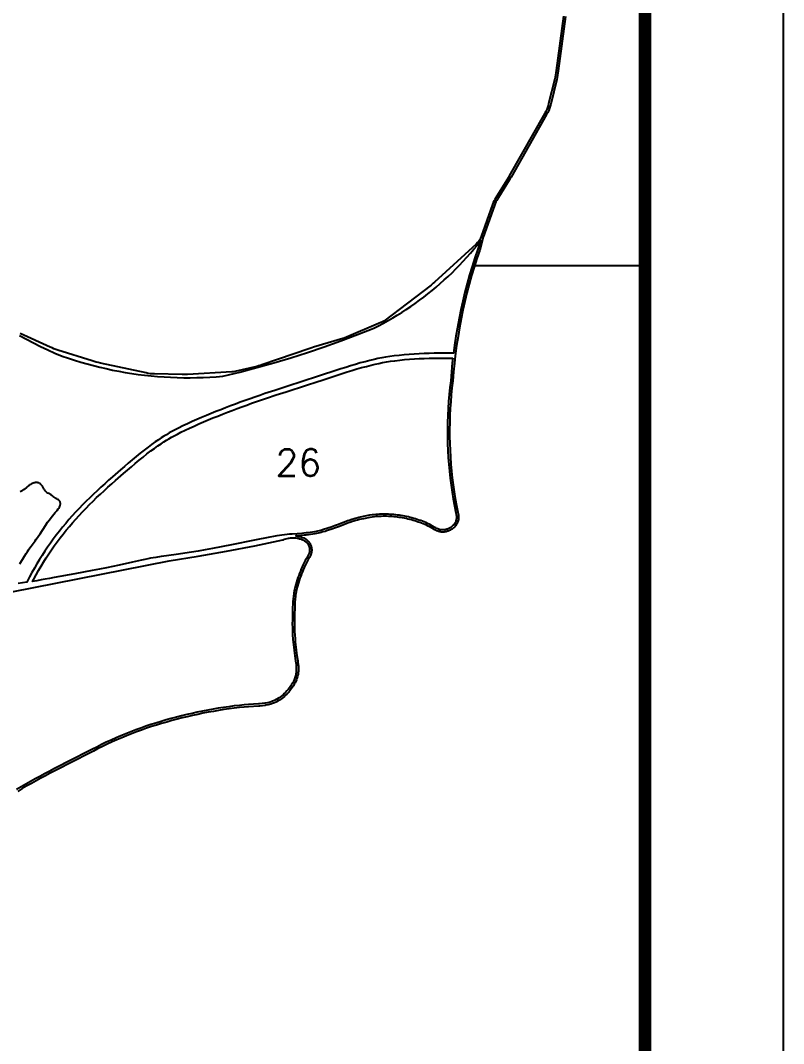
# Model space of a CAD drawing. Header units: metres. Extents: x 731594 to 734323, y 7844273 to 7848133.
# Drawn here: x 733608 to 734323, y 7845571 to 7846530 of the extents above; entities that cross this region are included whole.
import ezdxf
from ezdxf.enums import TextEntityAlignment as Align

# ---------------------------------------------------------------- set-up
doc = ezdxf.new("R2010")
doc.units = ezdxf.units.M
doc.header["$LTSCALE"] = 0.6
doc.linetypes.add('LIN0', pattern=[0])
for name, color, linetype in [('0114053007', 1, 'Continuous'), ('0114053007025', 5, 'Continuous'), ('0114053007026', 5, 'Continuous'), ('0114053007027', 5, 'Continuous'), ('0114053007028', 5, 'Continuous'), ('MALHA', 8, 'Continuous'), ('MARGEM', 5, 'Continuous'), ('TEXTO', 7, 'Continuous')]:
    doc.layers.add(name, color=color, linetype=linetype)
doc.styles.add('Simplex', font='simplex.shx')

msp = doc.modelspace()

# ---------------------------------------------------------------- linework, layer by layer
at = {"layer": '0114053007'}
msp.add_lwpolyline([(734118.39, 7846533.31), (734111.56, 7846482.23), (734111.29, 7846480.25), (734110.98, 7846478.24), (734110.6, 7846476.23), (734110.15, 7846474.25), (734104.49, 7846451.19), (734103.99, 7846449.23), (734103.38, 7846447.22), (734102.59, 7846445.23), (734101.65, 7846443.35), (734100.66, 7846441.57), (734067.35, 7846382.86), (734066.5, 7846381.4), (734065.64, 7846379.96), (734055.59, 7846363.79), (734054.64, 7846362.25), (734053.85, 7846360.91), (734053.2, 7846359.64), (734052.56, 7846358.12), (734051.9, 7846356.34), (734041.35, 7846326.48), (734037.96, 7846314.5), (734035.3, 7846306.57), (734032.78, 7846298.59), (734030.39, 7846290.57), (734028.15, 7846282.51), (734026.04, 7846274.42), (734024.07, 7846266.29), (734022.25, 7846258.12), (734020.56, 7846249.93), (734019.02, 7846241.7), (734017.62, 7846233.46), (734016.36, 7846225.19), (734015.05, 7846215.26), (734014.27, 7846208.59), (734013.44, 7846200.26), (734012.75, 7846191.87), (734011.99, 7846185.36), (734011.34, 7846178.88), (734010.8, 7846172.4), (734010.37, 7846165.91), (734010.06, 7846159.41), (734009.85, 7846152.91), (734009.76, 7846146.4), (734009.79, 7846139.89), (734009.92, 7846133.39), (734010.17, 7846126.89), (734010.53, 7846120.39), (734011, 7846113.9), (734011.58, 7846107.42), (734012.28, 7846100.95), (734013.08, 7846094.5), (734014, 7846088.06), (734015.03, 7846081.63), (734016.17, 7846075.23), (734017.41, 7846068.86), (734017.72, 7846067.55), (734017.94, 7846066.48), (734018.06, 7846065.73), (734018.13, 7846065.08), (734018.17, 7846064.42), (734018.18, 7846063.74), (734018.13, 7846062.93), (734018.01, 7846062.01), (734017.84, 7846061.2), (734017.59, 7846060.3), (734017.31, 7846059.53), (734016.94, 7846058.68), (734016.5, 7846057.86), (734016.01, 7846057.08), (734015.48, 7846056.33), (734014.9, 7846055.61), (734014.28, 7846054.94), (734013.54, 7846054.23), (734012.84, 7846053.64), (734012.11, 7846053.1), (734011.35, 7846052.59), (734010.46, 7846052.09), (734009.75, 7846051.74), (734009.15, 7846051.47), (734008.54, 7846051.23), (734007.92, 7846051.02), (734007.17, 7846050.8), (734006.53, 7846050.64), (734005.88, 7846050.51), (734005.23, 7846050.41), (734004.57, 7846050.34), (734003.91, 7846050.29), (734003.24, 7846050.28), (734002.58, 7846050.3), (734001.91, 7846050.35), (734001.25, 7846050.44), (734000.6, 7846050.56), (734000.06, 7846050.69), (733999.31, 7846050.92), (733998.57, 7846051.18), (733997.76, 7846051.53), (733996.87, 7846051.96), (733995.92, 7846052.46), (733994.41, 7846053.3), (733990.38, 7846055.59), (733989.69, 7846055.92), (733988.17, 7846056.62), (733986.63, 7846057.29), (733985.08, 7846057.94), (733983.52, 7846058.56), (733981.95, 7846059.15), (733980.37, 7846059.72), (733978.78, 7846060.25), (733977.18, 7846060.76), (733975.57, 7846061.24), (733973.95, 7846061.7), (733972.33, 7846062.12), (733970.7, 7846062.52), (733969.06, 7846062.89), (733967.41, 7846063.23), (733965.76, 7846063.54), (733964.11, 7846063.82), (733962.45, 7846064.07), (733960.79, 7846064.3), (733959.12, 7846064.5), (733957.45, 7846064.66), (733955.77, 7846064.8), (733954.1, 7846064.91), (733952.42, 7846064.99), (733950.74, 7846065.04), (733949.07, 7846065.06), (733947.39, 7846065.05), (733945.71, 7846065.01), (733944.03, 7846064.95), (733942.35, 7846064.85), (733940.68, 7846064.73), (733939.01, 7846064.57), (733937.34, 7846064.39), (733934.98, 7846064.08), (733929.17, 7846062.82), (733925.28, 7846061.92), (733923.35, 7846061.44), (733921.92, 7846061.06), (733920.02, 7846060.53), (733918.61, 7846060.11), (733916.26, 7846059.37), (733914.87, 7846058.89), (733913.48, 7846058.39), (733911.16, 7846057.52), (733905.54, 7846055.32), (733902.69, 7846054.24), (733899.33, 7846053.02), (733896.43, 7846052.03), (733894.48, 7846051.4), (733893, 7846050.95), (733891.04, 7846050.39), (733889.55, 7846049.98), (733888.06, 7846049.6), (733886.56, 7846049.24), (733885.06, 7846048.91), (733883.54, 7846048.6), (733881.52, 7846048.24), (733879.49, 7846047.93), (733877.46, 7846047.66), (733875.42, 7846047.45), (733873.39, 7846047.27), (733871.37, 7846047.11), (733865.79, 7846046.74), (733867.08, 7846046.57), (733867.97, 7846046.41), (733868.83, 7846046.22), (733869.68, 7846046), (733870.52, 7846045.76), (733871.76, 7846045.34), (733873.14, 7846044.78), (733874.07, 7846044.32), (733875.01, 7846043.76), (733875.58, 7846043.36), (733876.08, 7846042.96), (733876.57, 7846042.54), (733877.03, 7846042.09), (733877.46, 7846041.61), (733877.87, 7846041.12), (733878.26, 7846040.6), (733878.62, 7846040.06), (733878.95, 7846039.51), (733879.25, 7846038.94), (733879.52, 7846038.36), (733879.76, 7846037.76), (733879.97, 7846037.15), (733880.14, 7846036.53), (733880.28, 7846035.9), (733880.4, 7846035.27), (733880.47, 7846034.64), (733880.52, 7846033.79), (733880.52, 7846033.12), (733880.49, 7846032.48), (733880.42, 7846031.84), (733880.32, 7846031.21), (733880.19, 7846030.58), (733880.02, 7846029.95), (733879.82, 7846029.34), (733879.6, 7846028.77), (733879.4, 7846028.35), (733878.36, 7846026.52), (733877.36, 7846024.71), (733876.32, 7846022.74), (733875.36, 7846020.82), (733874.46, 7846018.96), (733873.56, 7846017.01), (733872.66, 7846014.98), (733871.83, 7846013), (733871.06, 7846011.08), (733870.29, 7846009.07), (733869.54, 7846006.98), (733868.85, 7846004.95), (733868.18, 7846002.87), (733867.05, 7845998.61), (733866.67, 7845997.11), (733866.13, 7845994.73), (733866.05, 7845994.34), (733865.49, 7845991.16), (733865.32, 7845990.04), (733865.04, 7845987.54), (733864.84, 7845984.7), (733864.78, 7845983.65), (733864.61, 7845978.7), (733864.49, 7845973.76), (733864.4, 7845968.8), (733864.38, 7845963.83), (733864.41, 7845961.37), (733864.55, 7845956.83), (733864.67, 7845954.37), (733864.97, 7845949.92), (733865.18, 7845947.46), (733865.69, 7845942.6), (733866.06, 7845939.58), (733866.74, 7845934.67), (733867.48, 7845929.78), (733867.68, 7845928.26), (733867.86, 7845926.74), (733867.96, 7845925.7), (733868.04, 7845924.67), (733868.1, 7845923.61), (733868.13, 7845922.04), (733868.1, 7845920.47), (733868.07, 7845919.89), (733867.92, 7845918.31), (733867.77, 7845917.23), (733867.57, 7845916.16), (733867.32, 7845915.1), (733867.03, 7845914.05), (733866.69, 7845913.02), (733866.32, 7845912.01), (733865.9, 7845911.01), (733865.24, 7845909.6), (733864.99, 7845909.09), (733864.23, 7845907.71), (733863.42, 7845906.35), (733862.56, 7845905.04), (733861.34, 7845903.34), (733860.06, 7845901.7), (733859.05, 7845900.51), (733858.69, 7845900.1), (733857.26, 7845898.58), (733856.14, 7845897.48), (733854.98, 7845896.42), (733853.78, 7845895.4), (733852.54, 7845894.42), (733851.26, 7845893.5), (733850.36, 7845892.91), (733849.01, 7845892.09), (733847.63, 7845891.33), (733847.13, 7845891.07), (733845.68, 7845890.4), (733844.69, 7845889.99), (733843.69, 7845889.62), (733842.18, 7845889.12), (733841.14, 7845888.83), (733839.6, 7845888.46), (733837.58, 7845888.06), (733837.03, 7845887.97), (733834.48, 7845887.62), (733831.93, 7845887.37), (733830.9, 7845887.29), (733821.34, 7845886.71), (733817.39, 7845886.4), (733813.02, 7845885.98), (733808.01, 7845885.41), (733803.09, 7845884.75), (733798.24, 7845884.03), (733793.32, 7845883.23), (733788.42, 7845882.38), (733783.52, 7845881.47), (733778.63, 7845880.52), (733773.76, 7845879.51), (733768.89, 7845878.46), (733763.99, 7845877.34), (733759.15, 7845876.17), (733754.33, 7845874.95), (733749.51, 7845873.68), (733744.72, 7845872.35), (733739.94, 7845870.96), (733735.18, 7845869.52), (733730.49, 7845868.03), (733725.77, 7845866.47), (733721.02, 7845864.82), (733716.34, 7845863.12), (733711.75, 7845861.39), (733707.13, 7845859.56), (733702.54, 7845857.66), (733697.97, 7845855.7), (733693.44, 7845853.66), (733688.93, 7845851.55), (733684.45, 7845849.38), (733679.98, 7845847.16), (733676.1, 7845845.2), (733671.07, 7845842.61), (733657.76, 7845835.72), (733639.95, 7845826.6), (733635.51, 7845824.31), (733631.08, 7845822), (733626.67, 7845819.67), (733622.28, 7845817.3), (733617.96, 7845814.92), (733613.63, 7845812.47), (733609.33, 7845809.98), (733605.08, 7845807.42)], dxfattribs=at)
at = {"layer": '0114053007025'}
msp.add_lwpolyline([(733577.02, 7845990.06), (733747.13, 7846023.43), (733774.01, 7846027.68), (733800.69, 7846032.35), (733827.21, 7846037.45), (733853.36, 7846042.92), (733854.12, 7846043.15), (733855.19, 7846043.56), (733856.33, 7846043.93), (733857.51, 7846044.24), (733858.71, 7846044.5), (733859.51, 7846044.64), (733860.71, 7846044.78), (733861.54, 7846044.85), (733862.35, 7846044.89), (733863.16, 7846044.9), (733863.97, 7846044.88), (733864.77, 7846044.83), (733865.56, 7846044.76), (733866.77, 7846044.59), (733867.58, 7846044.44), (733868.37, 7846044.27), (733869.16, 7846044.07), (733869.92, 7846043.85), (733871.07, 7846043.46), (733872.33, 7846042.96), (733873.11, 7846042.57), (733873.92, 7846042.08), (733874.38, 7846041.75), (733874.8, 7846041.43), (733875.21, 7846041.07), (733875.59, 7846040.69), (733875.96, 7846040.29), (733876.3, 7846039.88), (733876.63, 7846039.45), (733876.93, 7846039), (733877.2, 7846038.53), (733877.45, 7846038.06), (733877.68, 7846037.57), (733877.88, 7846037.06), (733878.06, 7846036.55), (733878.2, 7846036.03), (733878.32, 7846035.51), (733878.42, 7846034.97), (733878.48, 7846034.46), (733878.52, 7846033.73), (733878.52, 7846033.17), (733878.49, 7846032.64), (733878.44, 7846032.1), (733878.35, 7846031.57), (733878.24, 7846031.04), (733878.1, 7846030.52), (733877.94, 7846030.01), (733877.77, 7846029.56), (733877.63, 7846029.28), (733876.61, 7846027.5), (733875.6, 7846025.66), (733874.55, 7846023.66), (733873.56, 7846021.71), (733872.65, 7846019.82), (733871.73, 7846017.84), (733870.82, 7846015.77), (733869.98, 7846013.76), (733869.2, 7846011.81), (733868.42, 7846009.77), (733867.65, 7846007.64), (733866.95, 7846005.58), (733866.26, 7846003.43), (733865.11, 7845999.11), (733864.73, 7845997.58), (733864.17, 7845995.14), (733863.85, 7845993.51), (733863.87, 7845993.5), (733863.85, 7845993.5), (733863.7, 7845992.68), (733863.34, 7845990.3), (733863.05, 7845987.72), (733862.84, 7845984.83), (733862.78, 7845983.74), (733862.61, 7845978.76), (733862.49, 7845973.8), (733862.4, 7845968.82), (733862.38, 7845963.82), (733862.41, 7845961.33), (733862.55, 7845956.75), (733862.68, 7845954.25), (733862.98, 7845949.76), (733863.19, 7845947.27), (733863.7, 7845942.38), (733864.07, 7845939.32), (733864.76, 7845934.39), (733865.5, 7845929.5), (733865.7, 7845928.02), (733865.87, 7845926.53), (733865.97, 7845925.53), (733866.04, 7845924.54), (733866.1, 7845923.53), (733866.13, 7845922.04), (733866.1, 7845920.55), (733866.07, 7845920.03), (733865.94, 7845918.54), (733865.8, 7845917.56), (733865.61, 7845916.57), (733865.38, 7845915.6), (733865.11, 7845914.64), (733864.8, 7845913.68), (733864.45, 7845912.74), (733864.07, 7845911.82), (733863.44, 7845910.47), (733863.22, 7845910.02), (733862.5, 7845908.7), (733861.72, 7845907.41), (733860.91, 7845906.17), (733859.74, 7845904.54), (733858.51, 7845902.96), (733857.54, 7845901.82), (733857.21, 7845901.45), (733855.83, 7845899.98), (733854.77, 7845898.93), (733853.66, 7845897.92), (733852.52, 7845896.95), (733851.34, 7845896.02), (733850.12, 7845895.15), (733849.29, 7845894.6), (733848.01, 7845893.82), (733846.7, 7845893.1), (733846.25, 7845892.87), (733844.88, 7845892.23), (733843.96, 7845891.85), (733843.04, 7845891.5), (733841.6, 7845891.04), (733840.64, 7845890.77), (733839.18, 7845890.41), (733837.22, 7845890.03), (733836.73, 7845889.95), (733834.25, 7845889.61), (733831.76, 7845889.36), (733830.76, 7845889.29), (733821.2, 7845888.71), (733817.21, 7845888.39), (733812.81, 7845887.97), (733807.76, 7845887.39), (733802.81, 7845886.73), (733797.93, 7845886.01), (733792.99, 7845885.2), (733788.06, 7845884.35), (733783.15, 7845883.44), (733778.24, 7845882.48), (733773.34, 7845881.47), (733768.46, 7845880.41), (733763.54, 7845879.28), (733758.67, 7845878.11), (733753.82, 7845876.89), (733748.99, 7845875.61), (733744.17, 7845874.27), (733739.37, 7845872.88), (733734.58, 7845871.43), (733729.87, 7845869.93), (733725.13, 7845868.36), (733720.35, 7845866.7), (733715.65, 7845865), (733711.03, 7845863.25), (733706.38, 7845861.41), (733701.76, 7845859.51), (733697.17, 7845857.53), (733692.61, 7845855.48), (733688.07, 7845853.36), (733683.57, 7845851.18), (733679.09, 7845848.95), (733675.19, 7845846.98), (733670.16, 7845844.39), (733656.85, 7845837.5), (733639.03, 7845828.38), (733634.59, 7845826.09), (733630.15, 7845823.77), (733625.73, 7845821.43), (733621.32, 7845819.06), (733616.98, 7845816.67), (733612.63, 7845814.21), (733608.32, 7845811.7), (733604.03, 7845809.13)], dxfattribs=at)
at = {"layer": '0114053007026'}
msp.add_lwpolyline([(734012.81, 7846213.27), (734012.28, 7846208.8), (734011.45, 7846200.44), (734010.76, 7846192.07), (734010, 7846185.57), (734009.34, 7846179.07), (734008.8, 7846172.55), (734008.37, 7846166.02), (734008.06, 7846159.49), (734007.85, 7846152.95), (734007.76, 7846146.41), (734007.79, 7846139.87), (734007.92, 7846133.33), (734008.17, 7846126.8), (734008.53, 7846120.26), (734009, 7846113.74), (734009.59, 7846107.23), (734010.29, 7846100.72), (734011.1, 7846094.23), (734012.02, 7846087.76), (734013.06, 7846081.3), (734014.2, 7846074.86), (734015.46, 7846068.44), (734015.77, 7846067.12), (734015.97, 7846066.13), (734016.07, 7846065.46), (734016.13, 7846064.91), (734016.17, 7846064.35), (734016.17, 7846063.79), (734016.14, 7846063.12), (734016.04, 7846062.34), (734015.9, 7846061.68), (734015.68, 7846060.92), (734015.45, 7846060.28), (734015.13, 7846059.56), (734014.76, 7846058.86), (734014.35, 7846058.18), (734013.89, 7846057.54), (734013.39, 7846056.92), (734012.85, 7846056.34), (734012.2, 7846055.71), (734011.59, 7846055.21), (734010.96, 7846054.73), (734010.3, 7846054.3), (734009.51, 7846053.85), (734008.9, 7846053.55), (734008.38, 7846053.32), (734007.85, 7846053.11), (734007.31, 7846052.92), (734006.65, 7846052.73), (734006.09, 7846052.59), (734005.53, 7846052.48), (734004.96, 7846052.39), (734004.39, 7846052.33), (734003.82, 7846052.29), (734003.25, 7846052.28), (734002.69, 7846052.3), (734002.12, 7846052.34), (734001.56, 7846052.42), (734001.01, 7846052.52), (734000.58, 7846052.62), (733999.94, 7846052.81), (733999.31, 7846053.04), (733998.58, 7846053.35), (733997.77, 7846053.75), (733996.87, 7846054.22), (733995.39, 7846055.04), (733991.3, 7846057.36), (733990.54, 7846057.73), (733988.98, 7846058.44), (733987.41, 7846059.13), (733985.83, 7846059.79), (733984.24, 7846060.42), (733982.64, 7846061.03), (733981.02, 7846061.6), (733979.4, 7846062.15), (733977.77, 7846062.67), (733976.12, 7846063.16), (733974.47, 7846063.63), (733972.82, 7846064.06), (733971.15, 7846064.47), (733969.48, 7846064.84), (733967.8, 7846065.19), (733966.12, 7846065.51), (733964.43, 7846065.8), (733962.73, 7846066.05), (733961.04, 7846066.28), (733959.33, 7846066.48), (733957.63, 7846066.65), (733955.92, 7846066.79), (733954.21, 7846066.91), (733952.5, 7846066.99), (733950.79, 7846067.04), (733949.07, 7846067.06), (733947.36, 7846067.05), (733945.65, 7846067.01), (733943.93, 7846066.94), (733942.22, 7846066.85), (733940.51, 7846066.72), (733938.81, 7846066.56), (733937.1, 7846066.38), (733934.64, 7846066.05), (733928.73, 7846064.77), (733924.81, 7846063.86), (733922.86, 7846063.37), (733921.4, 7846062.99), (733919.47, 7846062.45), (733918.02, 7846062.03), (733915.63, 7846061.27), (733914.21, 7846060.78), (733912.79, 7846060.27), (733910.44, 7846059.39), (733904.82, 7846057.19), (733901.99, 7846056.11), (733898.67, 7846054.91), (733895.8, 7846053.93), (733893.88, 7846053.31), (733892.43, 7846052.87), (733890.5, 7846052.31), (733889.04, 7846051.91), (733887.58, 7846051.54), (733886.11, 7846051.19), (733884.64, 7846050.87), (733883.17, 7846050.57), (733881.19, 7846050.21), (733879.21, 7846049.91), (733877.22, 7846049.65), (733875.23, 7846049.44), (733873.23, 7846049.26), (733871.22, 7846049.1), (733862.18, 7846048.49), (733859.68, 7846048.27), (733857.68, 7846048.07), (733855.18, 7846047.77), (733852.69, 7846047.42), (733850.21, 7846047.04), (733847.73, 7846046.62), (733844.76, 7846046.09), (733841.31, 7846045.43), (733827, 7846042.59), (733805.29, 7846038.39), (733787.54, 7846034.92), (733780.62, 7846033.6), (733774.2, 7846032.43), (733767.76, 7846031.33), (733761.8, 7846030.39), (733755.83, 7846029.53), (733744.37, 7846028.01), (733739.39, 7846027.31), (733734.42, 7846026.56), (733731.95, 7846026.14), (733729.48, 7846025.7), (733727.01, 7846025.23), (733724.05, 7846024.65), (733721.1, 7846024.03), (733718.16, 7846023.39), (733712.76, 7846022.18), (733700.02, 7846019.24), (733694.13, 7846017.93), (733688.23, 7846016.71), (733681.82, 7846015.46), (733674.9, 7846014.18), (733658.58, 7846011.23), (733639.3, 7846007.62), (733634.85, 7846006.81), (733630.9, 7846006.1), (733626.94, 7846005.42), (733622.99, 7846004.77), (733619.08, 7846004.15), (733620.16, 7846006.21), (733622.37, 7846010.31), (733624.62, 7846014.35), (733626.91, 7846018.31), (733629.26, 7846022.21), (733631.67, 7846026.06), (733634.16, 7846029.88), (733636.71, 7846033.65), (733639.34, 7846037.39), (733642.04, 7846041.09), (733644.8, 7846044.76), (733647.63, 7846048.39), (733650.52, 7846051.98), (733653.47, 7846055.53), (733656.48, 7846059.04), (733659.54, 7846062.51), (733662.66, 7846065.94), (733665.83, 7846069.34), (733669.06, 7846072.69), (733672.33, 7846076.01), (733675.66, 7846079.29), (733679.04, 7846082.54), (733682.49, 7846085.79), (733686.01, 7846089.02), (733689.58, 7846092.26), (733693.2, 7846095.5), (733696.85, 7846098.74), (733704.26, 7846105.24), (733707.92, 7846108.42), (733711.59, 7846111.56), (733715.24, 7846114.64), (733718.9, 7846117.66), (733722.55, 7846120.61), (733726.2, 7846123.49), (733729.85, 7846126.28), (733733.13, 7846128.69), (733736.43, 7846131.03), (733739.36, 7846133.03), (733741.91, 7846134.71), (733744.49, 7846136.34), (733746.67, 7846137.67), (733749.3, 7846139.2), (733751.53, 7846140.45), (733754.65, 7846142.12), (733757.8, 7846143.74), (733761.89, 7846145.74), (733766.06, 7846147.7), (733770.33, 7846149.63), (733774.69, 7846151.54), (733779.1, 7846153.44), (733783.55, 7846155.31), (733788.01, 7846157.15), (733792.49, 7846158.96), (733796.98, 7846160.75), (733801.49, 7846162.5), (733806.02, 7846164.24), (733810.56, 7846165.94), (733815.12, 7846167.62), (733819.69, 7846169.28), (733824.27, 7846170.91), (733828.87, 7846172.52), (733833.48, 7846174.12), (733838.1, 7846175.69), (733847.37, 7846178.76), (733856.76, 7846181.81), (733875.8, 7846187.88), (733885.4, 7846190.97), (733890.25, 7846192.56), (733904.49, 7846197.27), (733909.13, 7846198.79), (733913.74, 7846200.26), (733918.29, 7846201.69), (733922.81, 7846203.05), (733927.29, 7846204.33), (733931.73, 7846205.54), (733936.14, 7846206.66), (733940.08, 7846207.59), (733943.54, 7846208.33), (733947.02, 7846209.01), (733950.5, 7846209.63), (733954.49, 7846210.27), (733958.49, 7846210.83), (733963, 7846211.37), (733967.53, 7846211.84), (733972.11, 7846212.23), (733976.72, 7846212.56), (733981.36, 7846212.82), (733986.04, 7846213.02), (733990.75, 7846213.16), (733995.49, 7846213.25), (734000.27, 7846213.3), (734005.1, 7846213.31), (734012.81, 7846213.27)], close=True, dxfattribs=at)
at = {"layer": '0114053007027'}
for points in [[(733606.67, 7846234.37), (733613.21, 7846230.87), (733619.8, 7846227.49), (733626.45, 7846224.22), (733633.16, 7846221.06), (733639.92, 7846218.02), (733646.73, 7846215.1), (733652.52, 7846213.13), (733658.34, 7846211.25), (733664.18, 7846209.48), (733670.06, 7846207.8), (733675.97, 7846206.23), (733681.9, 7846204.76), (733687.85, 7846203.38), (733693.83, 7846202.11), (733699.83, 7846200.94), (733705.84, 7846199.88), (733711.88, 7846198.91), (733717.93, 7846198.05), (733723.99, 7846197.29), (733730.07, 7846196.63), (733736.15, 7846196.08), (733742.25, 7846195.63), (733748.35, 7846195.29), (733754.46, 7846195.05), (733760.57, 7846194.91), (733766.68, 7846194.87), (733772.79, 7846194.94), (733778.9, 7846195.12), (733785, 7846195.4), (733791.1, 7846195.78), (733797.19, 7846196.26), (733813.24, 7846200.21), (733829.22, 7846204.42), (733845.13, 7846208.89), (733860.96, 7846213.63), (733876.71, 7846218.63), (733892.37, 7846223.9), (733907.95, 7846229.42), (733923.43, 7846235.21), (733938.81, 7846241.25), (733943.27, 7846243.53), (733947.69, 7846245.89), (733952.07, 7846248.33), (733956.41, 7846250.84), (733960.71, 7846253.42), (733964.96, 7846256.07), (733969.16, 7846258.8), (733973.32, 7846261.6), (733977.43, 7846264.46), (733981.5, 7846267.4), (733985.51, 7846270.4), (733989.47, 7846273.48), (733993.37, 7846276.62), (733997.23, 7846279.82), (734001.03, 7846283.09), (734004.77, 7846286.43), (734008.45, 7846289.82), (734012.08, 7846293.28), (734015.65, 7846296.8), (734019.16, 7846300.38), (734022.6, 7846304.02), (734025.99, 7846307.72), (734029.31, 7846311.48), (734032.56, 7846315.29), (734035.75, 7846319.15), (734038.88, 7846323.07), (734036.07, 7846315.15), (734033.4, 7846307.19), (734030.87, 7846299.18), (734028.47, 7846291.13), (734026.22, 7846283.03), (734024.1, 7846274.9), (734022.13, 7846266.74), (734020.29, 7846258.54), (734018.6, 7846250.31), (734017.05, 7846242.06), (734015.64, 7846233.77), (734014.38, 7846225.47), (734013.34, 7846217.77), (734005.11, 7846217.81), (734000.24, 7846217.8), (733995.42, 7846217.75), (733990.63, 7846217.66), (733985.87, 7846217.51), (733981.14, 7846217.31), (733976.43, 7846217.05), (733971.76, 7846216.72), (733967.11, 7846216.32), (733962.5, 7846215.84), (733957.91, 7846215.29), (733953.83, 7846214.72), (733949.76, 7846214.07), (733946.19, 7846213.44), (733942.63, 7846212.74), (733939.09, 7846211.98), (733935.08, 7846211.03), (733930.58, 7846209.89), (733926.08, 7846208.67), (733921.54, 7846207.36), (733916.97, 7846205.99), (733912.38, 7846204.55), (733907.75, 7846203.07), (733903.09, 7846201.54), (733888.84, 7846196.83), (733884.01, 7846195.25), (733874.42, 7846192.16), (733855.39, 7846186.09), (733845.97, 7846183.04), (733836.66, 7846179.95), (733832.02, 7846178.37), (733827.39, 7846176.78), (733822.77, 7846175.16), (733818.16, 7846173.51), (733813.57, 7846171.85), (733808.99, 7846170.16), (733804.43, 7846168.44), (733799.87, 7846166.7), (733795.34, 7846164.93), (733790.81, 7846163.14), (733786.31, 7846161.32), (733781.82, 7846159.46), (733777.34, 7846157.58), (733772.9, 7846155.67), (733768.5, 7846153.74), (733764.18, 7846151.79), (733759.94, 7846149.8), (733755.78, 7846147.76), (733752.56, 7846146.11), (733749.36, 7846144.39), (733747.07, 7846143.11), (733744.37, 7846141.53), (733742.12, 7846140.17), (733739.47, 7846138.49), (733736.85, 7846136.77), (733733.86, 7846134.73), (733730.49, 7846132.34), (733727.15, 7846129.88), (733723.44, 7846127.04), (733719.74, 7846124.13), (733716.05, 7846121.14), (733712.36, 7846118.09), (733708.67, 7846114.99), (733704.99, 7846111.83), (733701.3, 7846108.63), (733693.87, 7846102.11), (733690.2, 7846098.86), (733686.56, 7846095.6), (733682.97, 7846092.34), (733679.43, 7846089.08), (733675.94, 7846085.81), (733672.52, 7846082.51), (733669.15, 7846079.19), (733665.83, 7846075.84), (733662.57, 7846072.44), (733659.35, 7846068.99), (733656.19, 7846065.51), (733653.08, 7846061.99), (733650.03, 7846058.43), (733647.03, 7846054.82), (733644.1, 7846051.18), (733641.23, 7846047.5), (733638.42, 7846043.77), (733635.68, 7846040.01), (733633.01, 7846036.21), (733630.41, 7846032.37), (733627.88, 7846028.49), (733625.42, 7846024.57), (733623.03, 7846020.6), (733620.7, 7846016.57), (733618.42, 7846012.47), (733616.18, 7846008.32), (733613.56, 7846003.27), (733613.56, 7846003.27), (733605.63, 7846002.01)], [(733607.17, 7846020.5), (733611.5, 7846027.82), (733612.91, 7846030.1), (733614.18, 7846032.08), (733615.32, 7846033.77), (733616.5, 7846035.44), (733617.72, 7846037.12), (733621.36, 7846042.03), (733622.46, 7846043.56), (733623.55, 7846045.12), (733624.79, 7846046.95), (733626.01, 7846048.78), (733631.07, 7846056.56), (733633.07, 7846059.52), (733634.75, 7846061.88), (733636.28, 7846063.9), (733637.66, 7846065.6), (733640.18, 7846068.51), (733641.29, 7846069.84), (733641.91, 7846070.63), (733642.95, 7846072.04), (733643.47, 7846072.81), (733644.09, 7846073.78), (733644.47, 7846074.44), (733644.76, 7846075.06), (733644.97, 7846075.68), (733645.06, 7846076.06), (733645.13, 7846076.64), (733645.13, 7846076.98), (733645.11, 7846077.34), (733645.07, 7846077.62), (733644.98, 7846078.02), (733644.88, 7846078.3), (733644.77, 7846078.58), (733644.61, 7846078.91), (733644.48, 7846079.13), (733644.28, 7846079.41), (733644.11, 7846079.63), (733643.83, 7846079.92), (733643.57, 7846080.16), (733643.25, 7846080.42), (733642.71, 7846080.78), (733641.6, 7846081.41), (733640.89, 7846081.86), (733640.15, 7846082.39), (733638.37, 7846083.74), (733637.52, 7846084.33), (733636.37, 7846085.05), (733634.08, 7846086.37), (733633.25, 7846086.88), (733632.42, 7846087.44), (733631.73, 7846087.99), (733631.38, 7846088.32), (733631.04, 7846088.68), (733630.71, 7846089.1), (733630.37, 7846089.56), (733630.04, 7846090.08), (733629.69, 7846090.65), (733628.63, 7846092.55), (733628.21, 7846093.26), (733627.69, 7846094.02), (733627.16, 7846094.66), (733626.82, 7846095.01), (733626.43, 7846095.36), (733626.05, 7846095.64), (733625.63, 7846095.91), (733625.24, 7846096.12), (733624.83, 7846096.3), (733624.41, 7846096.44), (733623.9, 7846096.57), (733623.26, 7846096.66), (733622.57, 7846096.69), (733621.85, 7846096.65), (733621.12, 7846096.53), (733620.38, 7846096.35), (733619.59, 7846096.09), (733618.85, 7846095.79), (733617.98, 7846095.37), (733617.27, 7846094.99), (733616.53, 7846094.55), (733615.75, 7846094.05), (733615.03, 7846093.53), (733614.35, 7846093.02), (733613.71, 7846092.5), (733611.09, 7846090.3), (733610.45, 7846089.81), (733609.89, 7846089.4), (733609.3, 7846089.02), (733608.75, 7846088.71), (733608.11, 7846088.39), (733607.43, 7846088.1)]]:
    msp.add_lwpolyline(points, dxfattribs=at)
at = {"layer": '0114053007028'}
msp.add_lwpolyline([(734116.41, 7846533.57), (734109.58, 7846482.5), (734109.31, 7846480.54), (734109.01, 7846478.58), (734108.64, 7846476.64), (734108.21, 7846474.71), (734102.55, 7846451.68), (734102.06, 7846449.76), (734101.49, 7846447.88), (734100.76, 7846446.05), (734099.88, 7846444.29), (734098.91, 7846442.55), (734065.61, 7846383.86), (734064.78, 7846382.41), (734063.93, 7846381), (734053.89, 7846364.84), (734052.93, 7846363.28), (734052.1, 7846361.87), (734051.39, 7846360.49), (734050.7, 7846358.86), (734050.02, 7846357.02), (734039.47, 7846327.17), (734038.83, 7846325.47), (734038.1, 7846324.01), (734037.15, 7846322.7), (734035.91, 7846321.39), (734034.5, 7846320.06), (733995.52, 7846284.28), (733994.42, 7846283.33), (733993.37, 7846282.48), (733992.33, 7846281.68), (733948.08, 7846248), (733946.83, 7846247.2), (733945.25, 7846246.47), (733910.89, 7846232.03), (733909.61, 7846231.58), (733882.37, 7846223.39), (733880.51, 7846222.82), (733878.64, 7846222.22), (733833.84, 7846206.87), (733832.31, 7846206.38), (733830.78, 7846205.95), (733829, 7846205.53), (733808.43, 7846200.74), (733807.05, 7846200.48), (733805.78, 7846200.36), (733764.24, 7846197.99), (733762.65, 7846197.92), (733761.04, 7846197.9), (733759.18, 7846197.93), (733733.34, 7846198.43), (733731.36, 7846198.49), (733729.38, 7846198.65), (733727.42, 7846198.95), (733725.46, 7846199.35), (733682.52, 7846208.59), (733680.57, 7846209.02), (733678.64, 7846209.5), (733676.73, 7846210.04), (733674.84, 7846210.62), (733642.79, 7846220.71), (733640.91, 7846221.31), (733639.06, 7846221.98), (733637.25, 7846222.72), (733635.47, 7846223.53), (733607.43, 7846236.43)], dxfattribs=at)
at = {"layer": 'MALHA'}
msp.add_lwpolyline([(734033.22, 7846300), (734192.71, 7846300)], dxfattribs=at)
at = {"layer": 'MARGEM', "color": 174, "linetype": 'LIN0', "flags": 128}
msp.add_lwpolyline([(734322.65, 7844273.38), (734322.65, 7848132.52), (731593.96, 7848132.52), (731593.96, 7844273.38)], close=True, dxfattribs=at)
at = {"layer": 'MARGEM', "color": 174, "linetype": 'LIN0', "const_width": 11.81, "flags": 128}
msp.add_lwpolyline([(734192.71, 7844707.88), (734192.71, 7848002.58), (731723.9, 7848002.58), (731723.9, 7844707.88)], close=True, dxfattribs=at)

# ---------------------------------------------------------------- texts
at = {"layer": 'TEXTO', "linetype": 'Continuous', "style": 'Simplex'}
msp.add_text('26', height=25, dxfattribs=at).set_placement((733868.02, 7846115.37), align=Align.MIDDLE_CENTER)

doc.saveas('drawing.dxf')
